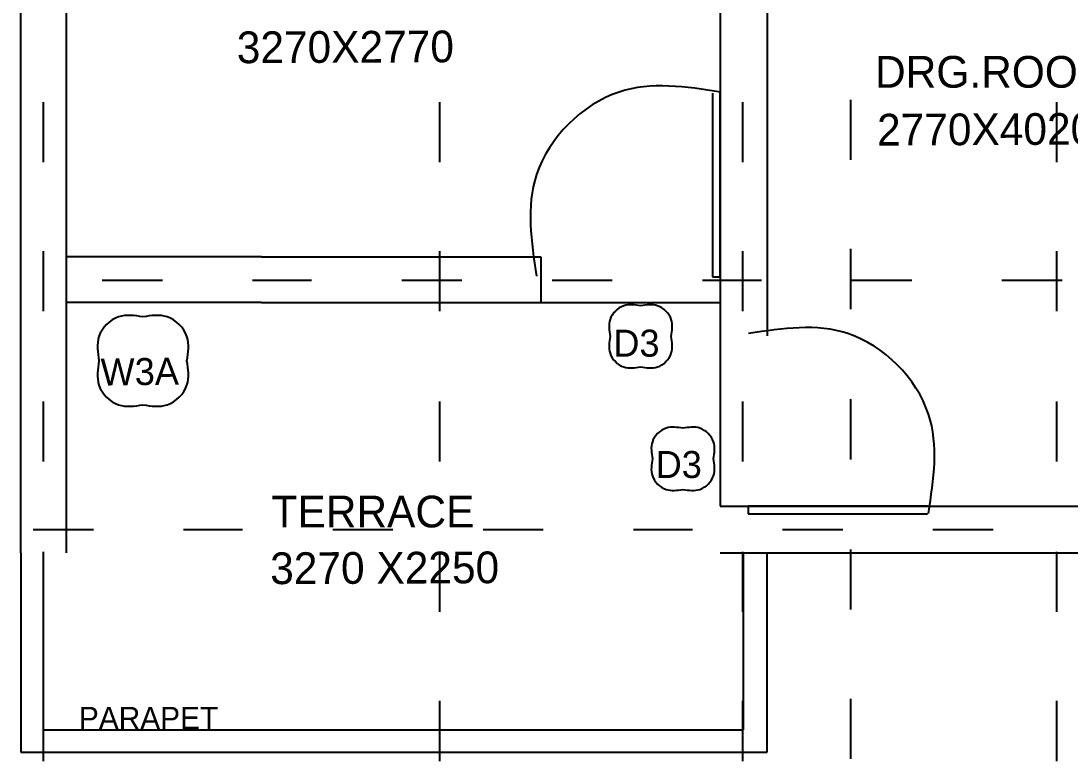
# Model space of a CAD drawing. Header units: millimetres. Extents: x 30 to 56197, y -4580 to 38782.
# Drawn here: x 5569 to 11117, y 8342 to 12254 of the extents above; entities that cross this region are included whole.
import ezdxf

# ---------------------------------------------------------------- set-up
doc = ezdxf.new("R2010")
doc.units = ezdxf.units.MM
doc.layers.add('A-ARCH-REF', color=8, linetype='CONTINUOUS')

msp = doc.modelspace()

# ---------------------------------------------------------------- linework, layer by layer
at = {"layer": 'A-ARCH-REF'}
for p, q in [((9263.9, 14179.3), (9263.9, 10589.8)), ((9511, 14179.3), (9511, 10589.8)), ((5568.5, 9442.4), (5568.5, 13202.5)), ((5809.8, 10884.1), (5809.8, 13202.5)), ((9263.9, 10901.7), (9263.9, 11878.5)), ((5686.2, 11825.5), (5686.2, 11507.8)), ((7781, 11825.5), (7781, 11507.8)), ((9222.7, 11872.6), (9222.7, 10901.7)), ((9381.6, 11825.5), (9381.6, 11507.8)), ((9952.4, 11837.3), (9952.4, 11519.6)), ((11041, 11825.5), (11041, 11507.8)), ((9952.4, 11048.8), (9952.4, 10731.1)), ((5686.2, 11037), (5686.2, 10719.3)), ((5809.8, 9442.4), (5809.8, 11007.6)), ((6839.6, 11007.6), (5809.8, 11007.6)), ((6839.6, 11007.6), (8316.5, 11007.6)), ((7781, 11037), (7781, 10719.3)), ((8316.5, 11007.6), (8316.5, 10766.4)), ((9381.6, 11037), (9381.6, 10719.3)), ((11041, 11037), (11041, 10719.3)), ((5998.1, 10884.1), (6315.9, 10884.1)), ((6792.5, 10884.1), (7104.4, 10884.1)), ((7581, 10884.1), (7898.7, 10884.1)), ((8375.4, 10884.1), (8693.1, 10884.1)), ((9169.8, 10884.1), (9481.6, 10884.1)), ((9222.7, 10901.7), (9263.9, 10901.7)), ((9958.3, 10884.1), (10276, 10884.1)), ((10752.6, 10884.1), (11070.4, 10884.1)), ((6839.6, 10766.4), (5809.8, 10766.4)), ((6839.6, 10766.4), (8316.5, 10766.4)), ((8316.5, 10766.4), (9263.9, 10766.4)), ((9263.9, 10766.4), (9263.9, 9689.5)), ((5686.2, 10242.7), (5686.2, 9924.9)), ((7781, 10242.7), (7781, 9924.9)), ((9381.6, 10242.7), (9381.6, 9924.9)), ((9952.4, 10254.4), (9952.4, 9936.7)), ((11041, 10242.7), (11041, 9924.9)), ((9263.9, 9689.5), (11405.8, 9689.5)), ((10358.4, 9689.5), (9411, 9689.5)), ((9411, 9689.5), (9411, 9648.3)), ((9411, 9648.3), (10358.4, 9648.3)), ((5633.3, 9566), (5951, 9566)), ((6427.7, 9566), (6739.5, 9566)), ((7216.2, 9566), (7533.9, 9566)), ((8010.5, 9566), (8328.3, 9566)), ((8804.9, 9566), (9116.8, 9566)), ((9593.4, 9566), (9911.2, 9566)), ((10387.8, 9566), (10705.6, 9566)), ((5568.5, 9442.4), (5568.5, 8389.1)), ((5686.2, 9448.3), (5686.2, 9130.5)), ((5686.2, 9442.4), (5686.2, 8506.8)), ((7781, 9448.3), (7781, 9130.5)), ((9263.9, 9442.4), (11405.8, 9442.4)), ((9381.6, 9448.3), (9381.6, 9130.5)), ((9387.5, 8506.8), (9387.5, 9442.4)), ((9511, 8389.1), (9511, 9442.4)), ((9952.4, 9460), (9952.4, 9142.3)), ((11041, 9448.3), (11041, 9130.5)), ((5686.2, 8659.8), (5686.2, 8342)), ((7781, 8659.8), (7781, 8342)), ((9381.6, 8659.8), (9381.6, 8342)), ((9952.4, 8671.5), (9952.4, 8353.8)), ((11041, 8659.8), (11041, 8342)), ((5686.2, 8506.8), (9387.5, 8506.8)), ((5568.5, 8389.1), (9511, 8389.1))]:
    msp.add_line(p, q, dxfattribs=at)
for points in [[(9266.8, 11878.5), (8729, 11878.5), (8293, 11442.5), (8293, 10904.7)], [(8843.2, 10748.7), (8753.8, 10748.7), (8681.4, 10676.3), (8681.4, 10586.9)], [(9005, 10586.9), (9005, 10676.3), (8932.5, 10748.7), (8843.2, 10748.7)], [(6212.9, 10689.9), (6084.5, 10689.9), (5980.4, 10585.8), (5980.4, 10457.4)], [(6445.3, 10457.4), (6445.3, 10585.8), (6341.2, 10689.9), (6212.9, 10689.9)], [(10364.3, 9651.3), (10364.3, 10176.1), (9938.8, 10601.6), (9414, 10601.6)], [(8681.4, 10586.9), (8681.4, 10497.5), (8753.8, 10425.1), (8843.2, 10425.1)], [(8843.2, 10425.1), (8932.5, 10425.1), (9005, 10497.5), (9005, 10586.9)], [(5980.4, 10457.4), (5980.4, 10329.1), (6084.5, 10225), (6212.9, 10225)], [(6212.9, 10225), (6341.2, 10225), (6445.3, 10329.1), (6445.3, 10457.4)], [(9066.8, 10101.4), (8977.4, 10101.4), (8905, 10029), (8905, 9939.6)], [(9228.6, 9939.6), (9228.6, 10029), (9156.1, 10101.4), (9066.8, 10101.4)], [(8905, 9939.6), (8905, 9850.2), (8977.4, 9777.8), (9066.8, 9777.8)], [(9066.8, 9777.8), (9156.1, 9777.8), (9228.6, 9850.2), (9228.6, 9939.6)]]:
    msp.add_spline(points, degree=3, dxfattribs=at)

# ---------------------------------------------------------------- texts
for s, height, rotation, p in [('3270X2770', 167.75, 0.2584, (6709.3, 12030.8)), ('2770X4020', 167.75, 0.2584, (10092.8, 11595.4)), ('W3A', 142.72, 0.7363, (5990.2, 10326.5)), ('3270 X2250', 167.75, 0.2469, (6885.8, 9276.9))]:
    msp.add_text(s, height=height, rotation=rotation, dxfattribs=at).set_placement(p)
for s, height, p in [('DRG.ROOM', 167.75, (10081.8, 11901.4)), ('D3', 142.72, (8699, 10479.5)), ('D3', 142.72, (8922.6, 9838.1)), ('TERRACE', 167.75, (6892.5, 9577)), ('PARAPET', 117.95, (5874.5, 8510.3))]:
    msp.add_text(s, height=height, dxfattribs=at).set_placement(p)

doc.saveas('drawing.dxf')
